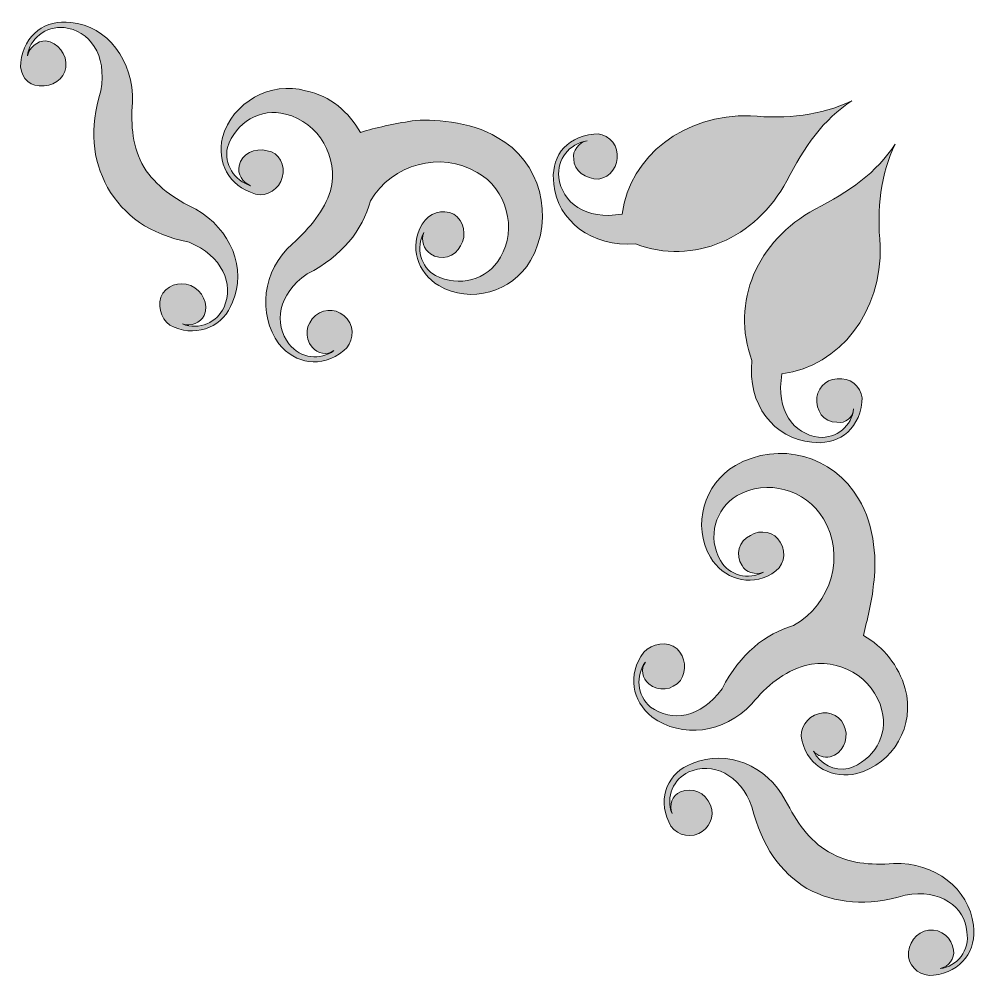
# Model space of a CAD drawing. Header units: inches. Extents: x -172 to 769, y -49 to 892.
import ezdxf

# ---------------------------------------------------------------- set-up
doc = ezdxf.new("R2010")
doc.units = ezdxf.units.IN
doc.header["$MEASUREMENT"] = 0
doc.layers.add('图层 1', color=7, linetype='Continuous')

# ---------------------------------------------------------------- blocks, each defined once
blk = doc.blocks.new('block 2')
at = {"layer": '图层 1', "true_color": 0xffffff}
h = blk.add_hatch(color=7, dxfattribs=at)
h.dxf.hatch_style = 2
edge = h.paths.add_edge_path()
edge.add_spline(control_points=[(1.13, 705.18), (-20.16, 715), (-38.16, 728.09), (-49.61, 746.09), (-61.08, 765.74), (-62.71, 787.02), (-61.08, 809.93), (-59.44, 850.86), (-85.62, 885.22), (-121.63, 888.49), (-146.18, 891.77), (-167.46, 877.04), (-170.73, 849.21), (-172.37, 837.76), (-164.19, 826.3), (-152.73, 826.3), (-139.64, 824.66), (-128.18, 832.85), (-126.55, 844.3), (-124.9, 857.41), (-134.72, 868.86), (-146.18, 870.49), (-154.36, 870.49), (-162.55, 863.94), (-164.19, 855.76), (-162.55, 872.13), (-146.18, 885.22), (-128.18, 883.59), (-103.62, 880.32), (-85.62, 857.4), (-92.17, 821.4), (-103.62, 783.75), (-100.35, 754.29), (-85.62, 726.46), (-69.25, 698.63), (-44.69, 680.62), (-5.42, 672.45), (27.32, 659.34), (38.78, 631.53), (28.95, 608.61), (22.41, 593.88), (4.4, 585.7), (-11.97, 592.25), (-3.78, 588.97), (6.03, 593.88), (9.32, 600.43), (14.23, 611.88), (7.68, 624.98), (-3.78, 629.89), (-15.23, 634.81), (-28.33, 629.89), (-33.24, 618.43), (-36.52, 606.98), (-31.6, 593.88), (-20.16, 588.97), (4.4, 579.15), (28.95, 590.61), (37.13, 613.53), (51.86, 646.26), (35.49, 685.55), (1.13, 705.18)], knot_values=[0, 0, 0, 0, 1, 1, 1, 2, 2, 2, 3, 3, 3, 4, 4, 4, 5, 5, 5, 6, 6, 6, 7, 7, 7, 8, 8, 8, 9, 9, 9, 10, 10, 10, 11, 11, 11, 12, 12, 12, 13, 13, 13, 14, 14, 14, 15, 15, 15, 16, 16, 16, 17, 17, 17, 18, 18, 18, 19, 19, 19, 20, 20, 20, 20], degree=3, periodic=1)
h = blk.add_hatch(color=7, dxfattribs=at)
h.dxf.hatch_style = 2
edge = h.paths.add_edge_path()
edge.add_spline(control_points=[(297.39, 775.56), (271.2, 791.93), (231.92, 793.57), (213.92, 791.93), (195.9, 788.65), (177.91, 785.38), (163.17, 780.47), (151.7, 800.12), (133.71, 816.48), (109.15, 821.4), (74.79, 831.21), (37.13, 809.93), (27.32, 775.56), (22.41, 751.01), (32.23, 728.09), (60.05, 719.91), (71.5, 716.63), (82.96, 724.83), (86.24, 736.28), (89.51, 747.74), (82.96, 760.84), (71.5, 762.47), (58.42, 765.74), (46.96, 759.19), (43.69, 747.74), (42.04, 739.55), (46.96, 731.36), (55.14, 728.09), (38.78, 733), (28.95, 749.37), (32.23, 765.74), (40.41, 790.29), (64.96, 805.02), (89.51, 798.48), (122.25, 790.29), (141.9, 755.91), (133.71, 723.18), (127.15, 703.54), (114.06, 687.17), (96.05, 670.81), (66.61, 644.62), (61.69, 602.06), (82.96, 572.6), (99.34, 552.96), (123.88, 548.05), (146.8, 566.05), (154.99, 572.6), (158.26, 587.33), (150.07, 597.15), (141.9, 606.98), (128.8, 608.61), (118.97, 600.43), (109.16, 592.25), (107.51, 579.15), (115.7, 569.33), (120.61, 562.78), (130.43, 561.14), (136.98, 566.05), (123.88, 556.24), (104.25, 557.87), (92.79, 572.6), (78.05, 592.25), (81.33, 621.71), (110.79, 641.35), (145.16, 659.35), (164.81, 683.9), (172.99, 713.36), (194.27, 749.37), (241.73, 762.47), (277.74, 741.19), (307.2, 724.83), (317.02, 685.55), (300.65, 657.71), (287.56, 634.81), (259.73, 628.26), (236.82, 639.71), (222.08, 647.89), (217.18, 667.54), (225.37, 682.27), (222.08, 674.08), (225.37, 665.9), (231.92, 660.99), (241.73, 654.44), (256.46, 657.71), (261.38, 669.17), (267.93, 678.99), (264.64, 693.73), (254.83, 700.28), (243.38, 705.18), (230.28, 701.91), (223.73, 690.45), (210.62, 667.54), (218.82, 642.99), (240.08, 629.89), (271.2, 611.88), (312.11, 623.34), (330.11, 654.44), (354.66, 697), (339.94, 752.64), (297.39, 775.56)], knot_values=[0, 0, 0, 0, 1, 1, 1, 2, 2, 2, 3, 3, 3, 4, 4, 4, 5, 5, 5, 6, 6, 6, 7, 7, 7, 8, 8, 8, 9, 9, 9, 10, 10, 10, 11, 11, 11, 12, 12, 12, 13, 13, 13, 14, 14, 14, 15, 15, 15, 16, 16, 16, 17, 17, 17, 18, 18, 18, 19, 19, 19, 20, 20, 20, 21, 21, 21, 22, 22, 22, 23, 23, 23, 24, 24, 24, 25, 25, 25, 26, 26, 26, 27, 27, 27, 28, 28, 28, 29, 29, 29, 30, 30, 30, 31, 31, 31, 32, 32, 32, 33, 33, 33, 33], degree=3, periodic=1)
h = blk.add_hatch(color=7, dxfattribs=at)
h.dxf.hatch_style = 2
edge = h.paths.add_edge_path()
edge.add_spline(control_points=[(582.18, 733), (598.53, 765.74), (618.18, 793.57), (646.01, 811.57), (614.92, 796.84), (582.18, 793.57), (546.17, 796.84), (480.7, 798.48), (428.32, 757.56), (420.14, 700.27), (384.13, 693.73), (361.21, 711.73), (357.94, 736.28), (356.31, 754.29), (367.76, 769.01), (385.76, 772.29), (377.58, 770.65), (371.03, 762.47), (372.67, 754.29), (372.67, 742.83), (384.13, 734.64), (397.23, 734.64), (408.68, 736.28), (416.86, 747.74), (415.22, 759.19), (415.22, 770.65), (403.77, 780.47), (392.31, 778.84), (362.85, 775.56), (349.75, 754.29), (353.03, 729.73), (356.31, 693.73), (390.68, 667.54), (433.22, 670.82), (490.51, 649.54), (551.08, 675.72), (582.18, 733)], knot_values=[0, 0, 0, 0, 1, 1, 1, 2, 2, 2, 3, 3, 3, 4, 4, 4, 5, 5, 5, 6, 6, 6, 7, 7, 7, 8, 8, 8, 9, 9, 9, 10, 10, 10, 11, 11, 11, 12, 12, 12, 12], degree=3, periodic=1)
h = blk.add_hatch(color=7, dxfattribs=at)
h.dxf.hatch_style = 2
edge = h.paths.add_edge_path()
edge.add_spline(control_points=[(547.8, 556.24), (542.89, 513.69), (569.08, 479.3), (606.73, 476.03), (629.64, 472.76), (652.56, 485.85), (655.82, 515.31), (657.47, 526.77), (647.65, 538.23), (636.19, 538.23), (623.1, 539.87), (613.28, 531.69), (611.64, 520.23), (610, 507.13), (618.18, 495.68), (631.28, 495.68), (639.47, 494.03), (647.65, 500.59), (647.65, 508.76), (646.01, 492.4), (631.28, 479.3), (613.28, 480.95), (588.72, 484.22), (570.72, 507.13), (577.27, 543.14), (634.56, 551.32), (675.47, 603.7), (673.83, 669.17), (670.56, 705.18), (673.83, 739.55), (688.58, 769.01), (670.56, 741.19), (642.73, 721.55), (610.01, 705.18), (552.72, 674.08), (526.52, 613.53), (547.8, 556.24)], knot_values=[0, 0, 0, 0, 1, 1, 1, 2, 2, 2, 3, 3, 3, 4, 4, 4, 5, 5, 5, 6, 6, 6, 7, 7, 7, 8, 8, 8, 9, 9, 9, 10, 10, 10, 11, 11, 11, 12, 12, 12, 12], degree=3, periodic=1)
h = blk.add_hatch(color=7, dxfattribs=at)
h.dxf.hatch_style = 2
edge = h.paths.add_edge_path()
edge.add_spline(control_points=[(547.8, 219.07), (562.53, 237.07), (578.9, 250.16), (600.18, 256.71), (632.92, 264.89), (667.29, 245.25), (675.47, 212.52), (682.02, 187.96), (667.29, 163.42), (642.73, 155.23), (628.53, 152.39), (614.78, 159.76), (608.08, 172.36), (611.97, 167.85), (618.77, 165.5), (624.73, 166.69), (636.19, 169.96), (642.73, 183.06), (639.47, 194.51), (636.19, 205.96), (624.73, 212.52), (613.28, 209.24), (601.81, 205.96), (593.63, 194.51), (596.91, 183.06), (603.46, 155.23), (628.01, 145.41), (650.92, 150.32), (686.93, 160.14), (708.21, 197.79), (698.39, 233.79), (691.84, 256.71), (677.11, 274.71), (657.47, 286.17), (660.75, 300.89), (665.66, 318.9), (667.29, 336.9), (670.56, 354.91), (668.93, 394.19), (652.56, 420.39), (628.01, 462.94), (574, 477.67), (531.44, 453.12), (500.34, 435.11), (488.88, 394.19), (506.88, 363.1), (519.99, 341.82), (544.53, 333.64), (567.45, 346.72), (578.9, 353.28), (582.18, 366.37), (575.63, 377.83), (570.72, 387.65), (555.99, 390.93), (546.17, 384.38), (534.71, 379.46), (531.44, 364.74), (537.99, 354.91), (541.26, 348.37), (551.08, 345.1), (559.27, 348.37), (544.52, 340.18), (524.89, 345.1), (516.71, 359.83), (503.61, 382.73), (511.79, 410.56), (533.07, 423.66), (562.53, 440.02), (600.18, 430.21), (618.18, 400.74), (639.47, 364.73), (626.36, 317.26), (588.72, 295.99), (560.9, 287.81), (536.35, 268.16), (518.34, 233.79), (497.06, 204.34), (469.24, 201.06), (447.96, 215.79), (434.87, 227.25), (433.22, 246.88), (443.05, 259.98), (438.14, 253.43), (439.78, 243.63), (446.33, 238.7), (456.15, 230.52), (469.24, 232.15), (477.43, 241.98), (483.98, 251.8), (482.33, 264.89), (474.15, 273.08), (464.33, 281.26), (449.6, 277.99), (441.42, 269.81), (425.04, 246.88), (429.96, 222.34), (449.6, 205.97), (479.06, 184.69), (519.99, 189.59), (547.8, 219.07)], knot_values=[0, 0, 0, 0, 1, 1, 1, 2, 2, 2, 3, 3, 3, 4, 4, 4, 5, 5, 5, 6, 6, 6, 7, 7, 7, 8, 8, 8, 9, 9, 9, 10, 10, 10, 11, 11, 11, 12, 12, 12, 13, 13, 13, 14, 14, 14, 15, 15, 15, 16, 16, 16, 17, 17, 17, 18, 18, 18, 19, 19, 19, 20, 20, 20, 21, 21, 21, 22, 22, 22, 23, 23, 23, 24, 24, 24, 25, 25, 25, 26, 26, 26, 27, 27, 27, 28, 28, 28, 29, 29, 29, 30, 30, 30, 31, 31, 31, 32, 32, 32, 33, 33, 33, 33], degree=3, periodic=1)
h = blk.add_hatch(color=7, dxfattribs=at)
h.dxf.hatch_style = 2
edge = h.paths.add_edge_path()
edge.add_spline(control_points=[(765.49, 1.38), (760.59, 37.38), (727.85, 63.57), (686.93, 61.93), (664.03, 60.29), (642.73, 61.93), (623.1, 73.39), (603.46, 84.84), (592, 102.84), (580.53, 124.13), (562.53, 158.5), (523.26, 174.87), (488.88, 160.14), (465.98, 151.95), (454.51, 127.4), (465.98, 102.84), (470.88, 91.4), (483.98, 86.49), (495.44, 91.4), (505.25, 96.3), (511.79, 107.77), (506.88, 119.22), (501.98, 132.3), (488.88, 137.23), (477.43, 132.3), (469.24, 129.04), (465.98, 119.22), (469.24, 111.04), (462.7, 127.4), (470.88, 145.41), (485.6, 151.95), (508.52, 161.78), (536.35, 150.31), (547.8, 117.58), (557.63, 78.29), (575.63, 53.75), (601.81, 37.38), (629.64, 22.66), (660.75, 19.38), (698.39, 30.83), (732.76, 37.38), (757.32, 19.38), (758.95, -5.18), (762.22, -23.17), (749.12, -39.54), (732.76, -41.19), (740.94, -39.54), (747.49, -31.36), (745.87, -23.17), (744.22, -11.73), (734.39, -1.9), (721.3, -3.54), (709.84, -5.18), (700.02, -16.63), (701.66, -29.73), (703.3, -41.19), (714.76, -49.37), (726.21, -47.73), (754.04, -44.46), (768.76, -23.17), (765.49, 1.38)], knot_values=[0, 0, 0, 0, 1, 1, 1, 2, 2, 2, 3, 3, 3, 4, 4, 4, 5, 5, 5, 6, 6, 6, 7, 7, 7, 8, 8, 8, 9, 9, 9, 10, 10, 10, 11, 11, 11, 12, 12, 12, 13, 13, 13, 14, 14, 14, 15, 15, 15, 16, 16, 16, 17, 17, 17, 18, 18, 18, 19, 19, 19, 20, 20, 20, 20], degree=3, periodic=1)
at = {"layer": '图层 1', "lineweight": 0}
for points, knots in [([(1.13, 705.18), (-20.16, 715), (-38.16, 728.09), (-49.61, 746.09), (-61.08, 765.74), (-62.71, 787.02), (-61.08, 809.93), (-59.44, 850.86), (-85.62, 885.22), (-121.63, 888.49), (-146.18, 891.77), (-167.46, 877.04), (-170.73, 849.21), (-172.37, 837.76), (-164.19, 826.3), (-152.73, 826.3), (-139.64, 824.66), (-128.18, 832.85), (-126.55, 844.3), (-124.9, 857.41), (-134.72, 868.86), (-146.18, 870.49), (-154.36, 870.49), (-162.55, 863.94), (-164.19, 855.76), (-162.55, 872.13), (-146.18, 885.22), (-128.18, 883.59), (-103.62, 880.32), (-85.62, 857.4), (-92.17, 821.4), (-103.62, 783.75), (-100.35, 754.29), (-85.62, 726.46), (-69.25, 698.63), (-44.69, 680.62), (-5.42, 672.45), (27.32, 659.34), (38.78, 631.53), (28.95, 608.61), (22.41, 593.88), (4.4, 585.7), (-11.97, 592.25), (-3.78, 588.97), (6.03, 593.88), (9.32, 600.43), (14.23, 611.88), (7.68, 624.98), (-3.78, 629.89), (-15.23, 634.81), (-28.33, 629.89), (-33.24, 618.43), (-36.52, 606.98), (-31.6, 593.88), (-20.16, 588.97), (4.4, 579.15), (28.95, 590.61), (37.13, 613.53), (51.86, 646.26), (35.49, 685.55), (1.13, 705.18)], [0, 0, 0, 0, 1, 1, 1, 2, 2, 2, 3, 3, 3, 4, 4, 4, 5, 5, 5, 6, 6, 6, 7, 7, 7, 8, 8, 8, 9, 9, 9, 10, 10, 10, 11, 11, 11, 12, 12, 12, 13, 13, 13, 14, 14, 14, 15, 15, 15, 16, 16, 16, 17, 17, 17, 18, 18, 18, 19, 19, 19, 20, 20, 20, 20]), ([(297.39, 775.56), (271.2, 791.93), (231.92, 793.57), (213.92, 791.93), (195.9, 788.65), (177.91, 785.38), (163.17, 780.47), (151.7, 800.12), (133.71, 816.48), (109.15, 821.4), (74.79, 831.21), (37.13, 809.93), (27.32, 775.56), (22.41, 751.01), (32.23, 728.09), (60.05, 719.91), (71.5, 716.63), (82.96, 724.83), (86.24, 736.28), (89.51, 747.74), (82.96, 760.84), (71.5, 762.47), (58.42, 765.74), (46.96, 759.19), (43.69, 747.74), (42.04, 739.55), (46.96, 731.36), (55.14, 728.09), (38.78, 733), (28.95, 749.37), (32.23, 765.74), (40.41, 790.29), (64.96, 805.02), (89.51, 798.48), (122.25, 790.29), (141.9, 755.91), (133.71, 723.18), (127.15, 703.54), (114.06, 687.17), (96.05, 670.81), (66.61, 644.62), (61.69, 602.06), (82.96, 572.6), (99.34, 552.96), (123.88, 548.05), (146.8, 566.05), (154.99, 572.6), (158.26, 587.33), (150.07, 597.15), (141.9, 606.98), (128.8, 608.61), (118.97, 600.43), (109.16, 592.25), (107.51, 579.15), (115.7, 569.33), (120.61, 562.78), (130.43, 561.14), (136.98, 566.05), (123.88, 556.24), (104.25, 557.87), (92.79, 572.6), (78.05, 592.25), (81.33, 621.71), (110.79, 641.35), (145.16, 659.35), (164.81, 683.9), (172.99, 713.36), (194.27, 749.37), (241.73, 762.47), (277.74, 741.19), (307.2, 724.83), (317.02, 685.55), (300.65, 657.71), (287.56, 634.81), (259.73, 628.26), (236.82, 639.71), (222.08, 647.89), (217.18, 667.54), (225.37, 682.27), (222.08, 674.08), (225.37, 665.9), (231.92, 660.99), (241.73, 654.44), (256.46, 657.71), (261.38, 669.17), (267.93, 678.99), (264.64, 693.73), (254.83, 700.28), (243.38, 705.18), (230.28, 701.91), (223.73, 690.45), (210.62, 667.54), (218.82, 642.99), (240.08, 629.89), (271.2, 611.88), (312.11, 623.34), (330.11, 654.44), (354.66, 697), (339.94, 752.64), (297.39, 775.56)], [0, 0, 0, 0, 1, 1, 1, 2, 2, 2, 3, 3, 3, 4, 4, 4, 5, 5, 5, 6, 6, 6, 7, 7, 7, 8, 8, 8, 9, 9, 9, 10, 10, 10, 11, 11, 11, 12, 12, 12, 13, 13, 13, 14, 14, 14, 15, 15, 15, 16, 16, 16, 17, 17, 17, 18, 18, 18, 19, 19, 19, 20, 20, 20, 21, 21, 21, 22, 22, 22, 23, 23, 23, 24, 24, 24, 25, 25, 25, 26, 26, 26, 27, 27, 27, 28, 28, 28, 29, 29, 29, 30, 30, 30, 31, 31, 31, 32, 32, 32, 33, 33, 33, 33]), ([(582.18, 733), (598.53, 765.74), (618.18, 793.57), (646.01, 811.57), (614.92, 796.84), (582.18, 793.57), (546.17, 796.84), (480.7, 798.48), (428.32, 757.56), (420.14, 700.27), (384.13, 693.73), (361.21, 711.73), (357.94, 736.28), (356.31, 754.29), (367.76, 769.01), (385.76, 772.29), (377.58, 770.65), (371.03, 762.47), (372.67, 754.29), (372.67, 742.83), (384.13, 734.64), (397.23, 734.64), (408.68, 736.28), (416.86, 747.74), (415.22, 759.19), (415.22, 770.65), (403.77, 780.47), (392.31, 778.84), (362.85, 775.56), (349.75, 754.29), (353.03, 729.73), (356.31, 693.73), (390.68, 667.54), (433.22, 670.82), (490.51, 649.54), (551.08, 675.72), (582.18, 733)], [0, 0, 0, 0, 1, 1, 1, 2, 2, 2, 3, 3, 3, 4, 4, 4, 5, 5, 5, 6, 6, 6, 7, 7, 7, 8, 8, 8, 9, 9, 9, 10, 10, 10, 11, 11, 11, 12, 12, 12, 12]), ([(547.8, 556.24), (542.89, 513.69), (569.08, 479.3), (606.73, 476.03), (629.64, 472.76), (652.56, 485.85), (655.82, 515.31), (657.47, 526.77), (647.65, 538.23), (636.19, 538.23), (623.1, 539.87), (613.28, 531.69), (611.64, 520.23), (610, 507.13), (618.18, 495.68), (631.28, 495.68), (639.47, 494.03), (647.65, 500.59), (647.65, 508.76), (646.01, 492.4), (631.28, 479.3), (613.28, 480.95), (588.72, 484.22), (570.72, 507.13), (577.27, 543.14), (634.56, 551.32), (675.47, 603.7), (673.83, 669.17), (670.56, 705.18), (673.83, 739.55), (688.58, 769.01), (670.56, 741.19), (642.73, 721.55), (610.01, 705.18), (552.72, 674.08), (526.52, 613.53), (547.8, 556.24)], [0, 0, 0, 0, 1, 1, 1, 2, 2, 2, 3, 3, 3, 4, 4, 4, 5, 5, 5, 6, 6, 6, 7, 7, 7, 8, 8, 8, 9, 9, 9, 10, 10, 10, 11, 11, 11, 12, 12, 12, 12]), ([(547.8, 219.07), (562.53, 237.07), (578.9, 250.16), (600.18, 256.71), (632.92, 264.89), (667.29, 245.25), (675.47, 212.52), (682.02, 187.96), (667.29, 163.42), (642.73, 155.23), (628.53, 152.39), (614.78, 159.76), (608.08, 172.36), (611.97, 167.85), (618.77, 165.5), (624.73, 166.69), (636.19, 169.96), (642.73, 183.06), (639.47, 194.51), (636.19, 205.96), (624.73, 212.52), (613.28, 209.24), (601.81, 205.96), (593.63, 194.51), (596.91, 183.06), (603.46, 155.23), (628.01, 145.41), (650.92, 150.32), (686.93, 160.14), (708.21, 197.79), (698.39, 233.79), (691.84, 256.71), (677.11, 274.71), (657.47, 286.17), (660.75, 300.89), (665.66, 318.9), (667.29, 336.9), (670.56, 354.91), (668.93, 394.19), (652.56, 420.39), (628.01, 462.94), (574, 477.67), (531.44, 453.12), (500.34, 435.11), (488.88, 394.19), (506.88, 363.1), (519.99, 341.82), (544.53, 333.64), (567.45, 346.72), (578.9, 353.28), (582.18, 366.37), (575.63, 377.83), (570.72, 387.65), (555.99, 390.93), (546.17, 384.38), (534.71, 379.46), (531.44, 364.74), (537.99, 354.91), (541.26, 348.37), (551.08, 345.1), (559.27, 348.37), (544.52, 340.18), (524.89, 345.1), (516.71, 359.83), (503.61, 382.73), (511.79, 410.56), (533.07, 423.66), (562.53, 440.02), (600.18, 430.21), (618.18, 400.74), (639.47, 364.73), (626.36, 317.26), (588.72, 295.99), (560.9, 287.81), (536.35, 268.16), (518.34, 233.79), (497.06, 204.34), (469.24, 201.06), (447.96, 215.79), (434.87, 227.25), (433.22, 246.88), (443.05, 259.98), (438.14, 253.43), (439.78, 243.63), (446.33, 238.7), (456.15, 230.52), (469.24, 232.15), (477.43, 241.98), (483.98, 251.8), (482.33, 264.89), (474.15, 273.08), (464.33, 281.26), (449.6, 277.99), (441.42, 269.81), (425.04, 246.88), (429.96, 222.34), (449.6, 205.97), (479.06, 184.69), (519.99, 189.59), (547.8, 219.07)], [0, 0, 0, 0, 1, 1, 1, 2, 2, 2, 3, 3, 3, 4, 4, 4, 5, 5, 5, 6, 6, 6, 7, 7, 7, 8, 8, 8, 9, 9, 9, 10, 10, 10, 11, 11, 11, 12, 12, 12, 13, 13, 13, 14, 14, 14, 15, 15, 15, 16, 16, 16, 17, 17, 17, 18, 18, 18, 19, 19, 19, 20, 20, 20, 21, 21, 21, 22, 22, 22, 23, 23, 23, 24, 24, 24, 25, 25, 25, 26, 26, 26, 27, 27, 27, 28, 28, 28, 29, 29, 29, 30, 30, 30, 31, 31, 31, 32, 32, 32, 33, 33, 33, 33]), ([(765.49, 1.38), (760.59, 37.38), (727.85, 63.57), (686.93, 61.93), (664.03, 60.29), (642.73, 61.93), (623.1, 73.39), (603.46, 84.84), (592, 102.84), (580.53, 124.13), (562.53, 158.5), (523.26, 174.87), (488.88, 160.14), (465.98, 151.95), (454.51, 127.4), (465.98, 102.84), (470.88, 91.4), (483.98, 86.49), (495.44, 91.4), (505.25, 96.3), (511.79, 107.77), (506.88, 119.22), (501.98, 132.3), (488.88, 137.23), (477.43, 132.3), (469.24, 129.04), (465.98, 119.22), (469.24, 111.04), (462.7, 127.4), (470.88, 145.41), (485.6, 151.95), (508.52, 161.78), (536.35, 150.31), (547.8, 117.58), (557.63, 78.29), (575.63, 53.75), (601.81, 37.38), (629.64, 22.66), (660.75, 19.38), (698.39, 30.83), (732.76, 37.38), (757.32, 19.38), (758.95, -5.18), (762.22, -23.17), (749.12, -39.54), (732.76, -41.19), (740.94, -39.54), (747.49, -31.36), (745.87, -23.17), (744.22, -11.73), (734.39, -1.9), (721.3, -3.54), (709.84, -5.18), (700.02, -16.63), (701.66, -29.73), (703.3, -41.19), (714.76, -49.37), (726.21, -47.73), (754.04, -44.46), (768.76, -23.17), (765.49, 1.38)], [0, 0, 0, 0, 1, 1, 1, 2, 2, 2, 3, 3, 3, 4, 4, 4, 5, 5, 5, 6, 6, 6, 7, 7, 7, 8, 8, 8, 9, 9, 9, 10, 10, 10, 11, 11, 11, 12, 12, 12, 13, 13, 13, 14, 14, 14, 15, 15, 15, 16, 16, 16, 17, 17, 17, 18, 18, 18, 19, 19, 19, 20, 20, 20, 20])]:
    blk.add_open_spline(points, degree=3, knots=knots, dxfattribs=at)

msp = doc.modelspace()

# ---------------------------------------------------------------- block references
at = {"layer": '图层 1'}
msp.add_blockref('block 2', (0, 0), dxfattribs=at)

doc.saveas('drawing.dxf')
